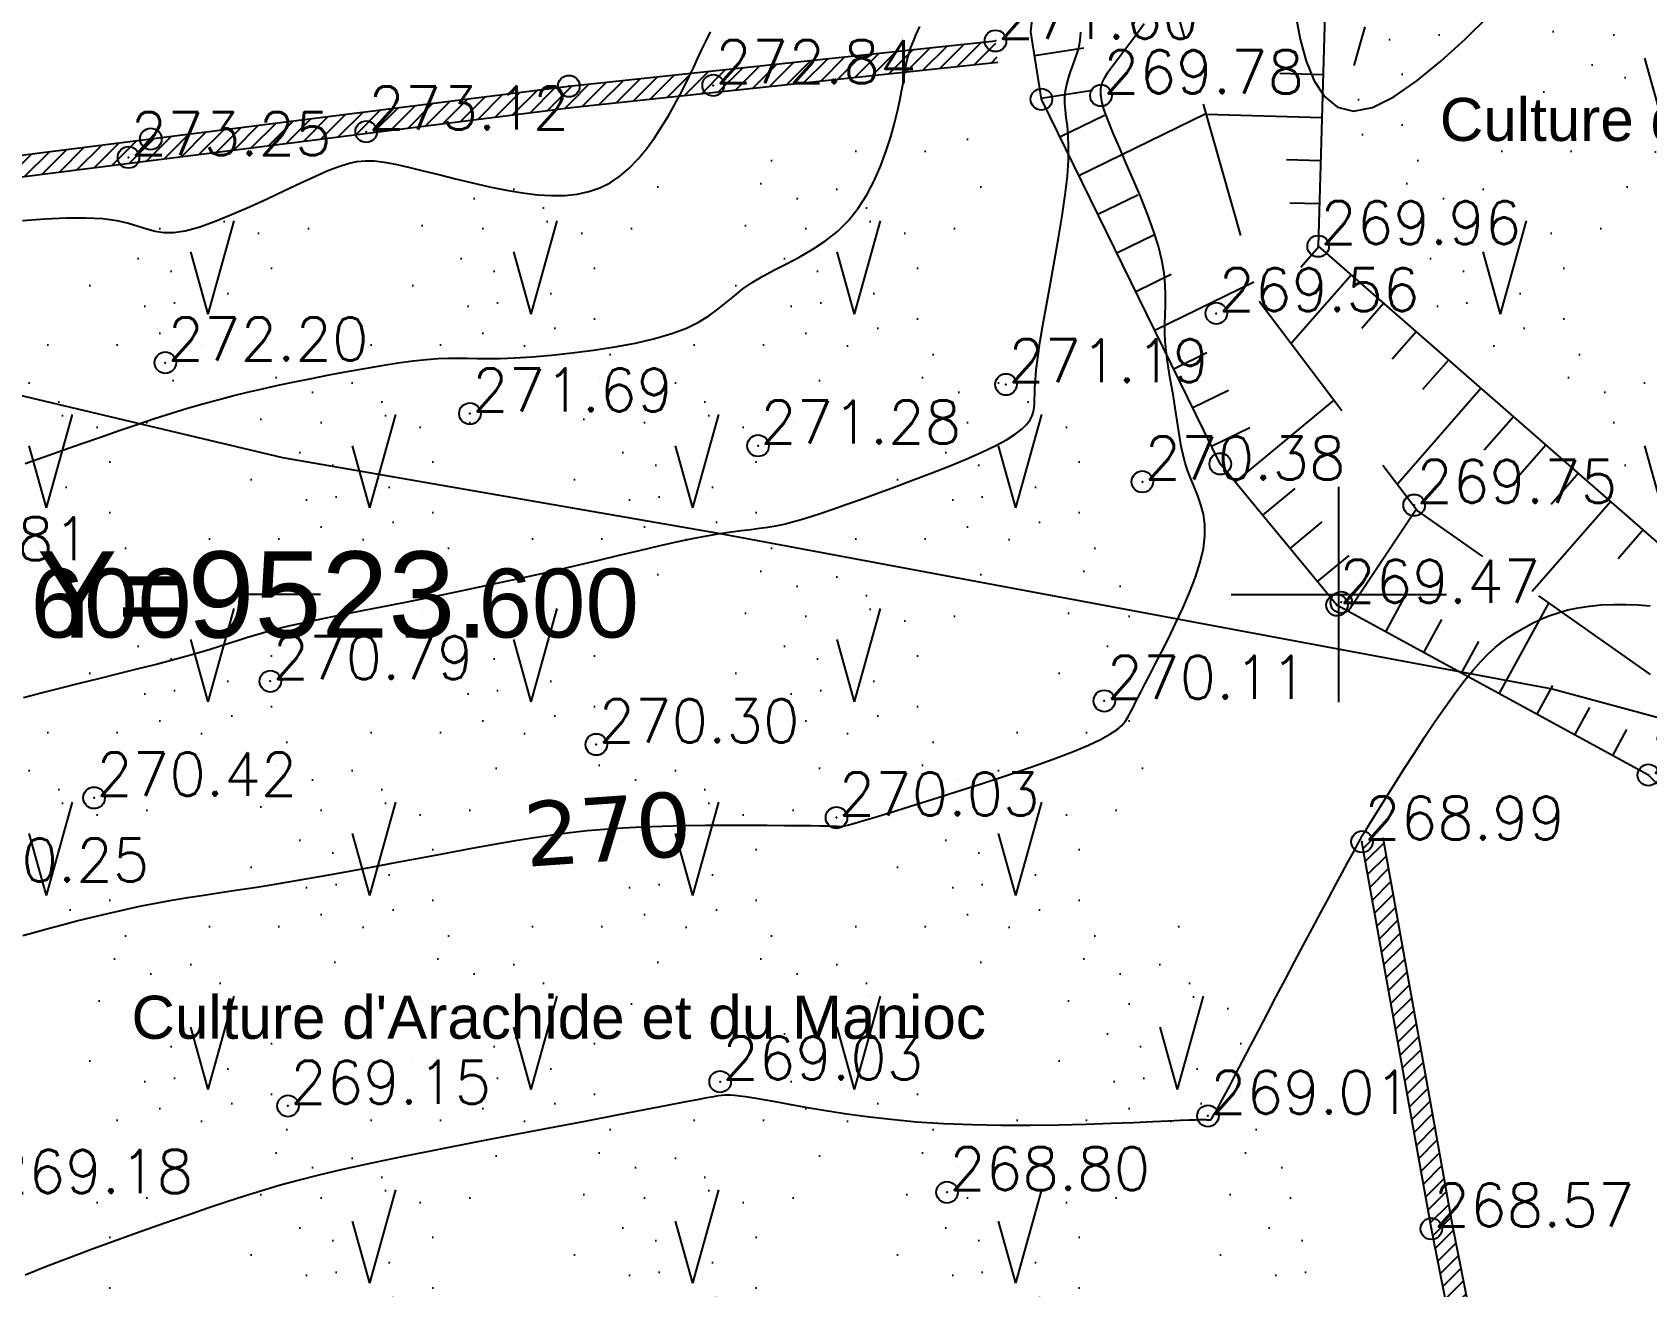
# Model space of a CAD drawing. Header units: millimetres. Extents: x 524954 to 526204, y 9523489 to 9524010.
# Drawn here: x 525569.67 to 525607.15, y 9523583.93 to 9523613.05 of the extents above; entities that cross this region are included whole.
import ezdxf
from ezdxf.enums import TextEntityAlignment as Align

# ---------------------------------------------------------------- set-up
doc = ezdxf.new("R2010")
doc.units = ezdxf.units.MM
doc.header["$PDMODE"] = 32
doc.header["$PDSIZE"] = 0.5
doc.linetypes.add('CACHE2', pattern=[4.7625, 3.175, -1.5875])
for name, color, linetype in [('Annotation', 7, 'Continuous'), ('Bas_Talus', 40, 'CACHE2'), ('Carroyage', 7, 'Continuous'), ('Carroyage(2)', 7, 'Continuous'), ('Cloture', 7, 'Continuous'), ('CN_01_00', 3, 'Continuous'), ('CN_02_00', 4, 'Continuous'), ('CN_10_00', 1, 'Continuous'), ('Cotation Courbes de niveau', 7, 'Continuous'), ('Haut_Talus', 30, 'Continuous'), ('Murs', 1, 'Continuous'), ('PLUME_4', 3, 'Continuous'), ('Talus', 2, 'Continuous'), ('TopoAlt', 3, 'Continuous'), ('TOPOJIS', 7, 'Continuous'), ('Toponomie', 7, 'CACHE2'), ('Végétation_Plantation', 70, 'Continuous')]:
    doc.layers.add(name, color=color, linetype=linetype)
doc.styles.add('Simplex 1.0', font='Simplex.shx', dxfattribs={"width": 0.99, "height": 1})
doc.styles.get("Standard").update_dxf_attribs({"font": 'arial.ttf'})
doc.styles.add('Verdana 1.0', font='verdana.ttf', dxfattribs={"width": 0.99, "height": 1})
pattern_1 = [(45, (0, 0), (-0.1767766952966, 0.1767766952966), [])]
pattern_2 = [(74.475889, (0, 0), (-3.750000001, 13.500000005), [2.25, -11.761156275]), (74.475889, (3.75, 4.5), (-3.750000001, 13.500000005), [2.25, -11.761156275]), (74.475889, (7.5, 9), (-3.750000001, 13.500000005), [2.25, -11.761156275]), (105.524111, (0, 0), (-7.500000003, 4e-10), [1.5, -12.511156275]), (105.524111, (3.75, 4.5), (-7.500000003, 4e-10), [1.5, -12.511156275]), (105.524111, (7.5, 9), (-7.500000003, 4e-10), [1.5, -12.511156275]), (0, (0.453, 0.484), (3.75, 4.5), [0, -7.5]), (0, (1.468, 1.072), (3.75, 4.5), [0, -7.5]), (0, (1.1713, 1.8804), (3.75, 4.5), [0, -7.5]), (0, (2.327, 1.9907), (3.75, 4.5), [0, -7.5]), (0, (1.64, 3.7912), (3.75, 4.5), [0, -7.5]), (0, (0.3684, 2.1545), (3.75, 4.5), [0, -7.5]), (0, (0.281, 2.4684), (3.75, 4.5), [0, -7.5]), (0, (0.0314, 3.7912), (3.75, 4.5), [0, -7.5]), (0, (-0.7807, 0.2634), (3.75, 4.5), [0, -7.5]), (0, (-0.8588, 0.9984), (3.75, 4.5), [0, -7.5]), (0, (-1.468, 0.19), (3.75, 4.5), [0, -7.5]), (0, (-1.624, 1.2924), (3.75, 4.5), [0, -7.5]), (0, (-1.1242, 1.9905), (3.75, 4.5), [0, -7.5]), (0, (-1.3274, 2.6888), (3.75, 4.5), [0, -7.5]), (0, (-1.9207, 3.5707), (3.75, 4.5), [0, -7.5]), (0, (-0.406, 2.9085), (3.75, 4.5), [0, -7.5]), (0, (-2.53, 2.064), (3.75, 4.5), [0, -7.5]), (0, (-2.7485, 0.6675), (3.75, 4.5), [0, -7.5]), (0, (-1.1235, -0.4347), (3.75, 4.5), [0, -7.5]), (0, (-0.156, -0.7287), (3.75, 4.5), [0, -7.5]), (0, (-0.812, -1.537), (3.75, 4.5), [0, -7.5]), (0, (1.5774, -1.4635), (3.75, 4.5), [0, -7.5]), (0, (0.5466, -0.3245), (3.75, 4.5), [0, -7.5]), (0, (1.468, -0.104), (3.75, 4.5), [0, -7.5])]

# ---------------------------------------------------------------- blocks, each defined once
blk = doc.blocks.new('TCPOINT M')
at = {"color": 0}
blk.add_point((0, 0), dxfattribs=at)
at = {"layer": 'TopoAlt', "style": 'Simplex 1.0', "width": 0.99}
blk.add_attdef('ALT', (0.15, 0.15), '', height=1, dxfattribs=at)

msp = doc.modelspace()

# ---------------------------------------------------------------- hatches: boundary and pattern name
at = {"layer": 'Murs'}
h = msp.add_hatch(dxfattribs=at)
h.set_pattern_fill('_U', color=256, scale=0.25, angle=45, style=0, pattern_type=0)
h.set_pattern_definition(pattern_1)
h.paths.add_polyline_path([(525582.127, 9523611.801), (525592.03, 9523612.852), (525592.082, 9523612.355), (525582.18, 9523611.303)])
h = msp.add_hatch(dxfattribs=at)
h.set_pattern_fill('_U', color=256, scale=0.25, angle=45, style=0, pattern_type=0)
h.set_pattern_definition(pattern_1)
h.paths.add_polyline_path([(525533.975, 9523605.604), (525543.817, 9523607.006), (525553.804, 9523608.115), (525561.688, 9523609.221), (525572.423, 9523610.576), (525582.127, 9523611.801), (525582.189, 9523611.305), (525572.486, 9523610.08), (525561.754, 9523608.725), (525553.867, 9523607.619), (525543.88, 9523606.51), (525534.045, 9523605.109)])
h = msp.add_hatch(dxfattribs=at)
h.set_pattern_fill('_U', color=256, scale=0.25, angle=45, style=0, pattern_type=0)
h.set_pattern_definition(pattern_1)
h.paths.add_polyline_path([(525571.878, 9523567.189), (525590.364, 9523571.87), (525596.984, 9523573.675), (525604.076, 9523575.524), (525602.147, 9523585.274), (525600.537, 9523594.259), (525601.029, 9523594.347), (525602.638, 9523585.366), (525604.658, 9523575.159), (525597.113, 9523573.192), (525590.491, 9523571.386), (525572, 9523566.705)])
at = {"layer": 'Végétation_Plantation', "linetype": 'CACHE2', "ltscale": 0.5}
h = msp.add_hatch(dxfattribs=at)
h.set_pattern_fill('BROUSS', color=256, scale=1.5, style=0)
h.set_pattern_definition(pattern_2)
edge = h.paths.add_edge_path()
edge.add_line((525603.708, 9523651.917), (525604.316, 9523643.682))
edge.add_line((525604.316, 9523643.682), (525604.258, 9523638.43))
edge.add_line((525604.258, 9523638.43), (525602.189, 9523630.893))
edge.add_line((525602.189, 9523630.893), (525600.46, 9523615.84))
edge.add_line((525600.46, 9523615.84), (525600.246, 9523608.403))
edge.add_line((525600.246, 9523608.403), (525608.91, 9523600.84))
edge.add_line((525608.91, 9523600.84), (525613.364, 9523595.903))
edge.add_line((525613.364, 9523595.903), (525618.862, 9523592.168))
edge.add_line((525618.862, 9523592.168), (525621.565, 9523591.927))
edge.add_line((525621.565, 9523591.927), (525622.564, 9523594.28))
edge.add_line((525622.564, 9523594.28), (525620.711, 9523597.954))
edge.add_line((525620.711, 9523597.954), (525616.544, 9523601.433))
edge.add_line((525616.544, 9523601.433), (525615.815, 9523602.539))
edge.add_line((525615.815, 9523602.539), (525614.269, 9523607.932))
edge.add_line((525614.269, 9523607.932), (525614.127, 9523611.871))
edge.add_line((525614.127, 9523611.871), (525613.362, 9523616.707))
edge.add_line((525613.362, 9523616.707), (525613.37, 9523620.459))
edge.add_line((525613.37, 9523620.459), (525613.416, 9523620.919))
edge.add_line((525613.416, 9523620.919), (525610.77, 9523625.896))
edge.add_line((525610.77, 9523625.896), (525609.551, 9523629.318))
edge.add_line((525609.551, 9523629.318), (525608.776, 9523630.898))
edge.add_line((525608.776, 9523630.898), (525609.025, 9523636.424))
edge.add_line((525609.025, 9523636.424), (525608.54, 9523644.276))
edge.add_line((525608.54, 9523644.276), (525607.714, 9523651.451))
edge.add_line((525607.714, 9523651.451), (525603.758, 9523651.916))
h = msp.add_hatch(dxfattribs=at)
h.set_pattern_fill('BROUSS', color=256, scale=1.5, style=0)
h.set_pattern_definition(pattern_2)
h.paths.add_polyline_path([(525591.727, 9523611.119), (525567.444, 9523607.848), (525573.392, 9523569.421), (525601.982, 9523576.399)])

# ---------------------------------------------------------------- linework, layer by layer
at = {"layer": 'Bas_Talus', "flags": 128}
msp.add_lwpolyline([(525599.357, 9523657.854), (525600.356, 9523650.755), (525601.3, 9523645.196), (525601.052, 9523643.968), (525601.014, 9523638.343), (525599.463, 9523634.839), (525598.397, 9523632.673), (525596.606, 9523627.292), (525596.086, 9523614.07), (525598.152, 9523606.809), (525601.835, 9523601.931), (525610.196, 9523596.063), (525612.906, 9523592.721), (525619.121, 9523587.29), (525620.98, 9523587.278), (525626.263, 9523584.629)], dxfattribs=at)
at = {"layer": 'Carroyage'}
for p, q in [((525600, 9523597.5), (525600, 9523602.5)), ((525597.5, 9523600), (525602.5, 9523600))]:
    msp.add_line(p, q, dxfattribs=at)
at = {"layer": 'Carroyage(2)'}
msp.add_line((525576.364, 9523600), (525574.364, 9523600), dxfattribs=at)
at = {"layer": 'Cloture', "flags": 128}
for points in [[(525582.127, 9523611.801), (525592.03, 9523612.852)], [(525582.18, 9523611.303), (525592.082, 9523612.355)], [(525533.975, 9523605.604), (525543.817, 9523607.006), (525553.804, 9523608.115), (525561.688, 9523609.221), (525572.423, 9523610.576), (525582.127, 9523611.801)], [(525534.045, 9523605.109), (525543.88, 9523606.51), (525553.867, 9523607.619), (525561.754, 9523608.725), (525572.486, 9523610.08), (525582.189, 9523611.305)], [(525571.878, 9523567.189), (525590.364, 9523571.87), (525596.984, 9523573.675), (525604.076, 9523575.524), (525602.147, 9523585.274), (525600.537, 9523594.259), (525600.537, 9523594.259), (525600.537, 9523594.259)], [(525572, 9523566.705), (525590.491, 9523571.386), (525597.113, 9523573.192), (525604.658, 9523575.159), (525602.638, 9523585.366), (525601.029, 9523594.347)]]:
    msp.add_lwpolyline(points, dxfattribs=at)
at = {"layer": 'CN_01_00', "flags": 128}
for points, elevation in [([(525569.448, 9523608.681), (525569.966, 9523608.72), (525570.461, 9523608.743), (525570.914, 9523608.747), (525571.309, 9523608.727), (525571.635, 9523608.683), (525571.903, 9523608.622), (525572.129, 9523608.554), (525572.33, 9523608.488), (525572.523, 9523608.434), (525572.724, 9523608.402), (525572.95, 9523608.402), (525573.218, 9523608.442), (525573.539, 9523608.531), (525573.904, 9523608.66), (525574.299, 9523608.819), (525574.712, 9523608.998), (525575.126, 9523609.188), (525575.529, 9523609.377), (525575.907, 9523609.555), (525576.246, 9523609.712), (525576.535, 9523609.84), (525576.784, 9523609.939), (525577.004, 9523610.009), (525577.208, 9523610.052), (525577.407, 9523610.071), (525577.615, 9523610.065), (525577.843, 9523610.037), (525578.103, 9523609.988), (525578.406, 9523609.921), (525578.744, 9523609.839), (525579.11, 9523609.747), (525579.495, 9523609.651), (525579.89, 9523609.556), (525580.287, 9523609.467), (525580.676, 9523609.388), (525581.049, 9523609.325), (525581.4, 9523609.282), (525581.727, 9523609.262), (525582.034, 9523609.265), (525582.321, 9523609.295), (525582.59, 9523609.353), (525582.844, 9523609.441), (525583.084, 9523609.56), (525583.312, 9523609.712), (525583.529, 9523609.898), (525583.735, 9523610.112), (525583.929, 9523610.348), (525584.112, 9523610.598), (525584.281, 9523610.856), (525584.438, 9523611.115), (525584.581, 9523611.368), (525584.709, 9523611.608), (525584.824, 9523611.831), (525584.927, 9523612.039), (525585.024, 9523612.239), (525585.116, 9523612.436), (525585.209, 9523612.635), (525585.307, 9523612.841), (525585.412, 9523613.061)], 273), ([(525569.464, 9523597.61), (525569.876, 9523597.718), (525570.313, 9523597.828), (525570.764, 9523597.94), (525571.22, 9523598.053), (525571.671, 9523598.164), (525572.108, 9523598.273), (525572.521, 9523598.377), (525572.899, 9523598.476), (525573.236, 9523598.568), (525573.536, 9523598.653), (525573.802, 9523598.733), (525574.041, 9523598.806), (525574.257, 9523598.875), (525574.457, 9523598.939), (525574.646, 9523598.999), (525574.83, 9523599.055), (525575.013, 9523599.109), (525575.202, 9523599.162), (525575.406, 9523599.215), (525575.629, 9523599.269), (525575.881, 9523599.327), (525576.167, 9523599.389), (525576.495, 9523599.458), (525576.872, 9523599.535), (525577.301, 9523599.621), (525577.778, 9523599.715), (525578.293, 9523599.817), (525578.838, 9523599.925), (525579.405, 9523600.039), (525579.983, 9523600.159), (525580.566, 9523600.282), (525581.144, 9523600.408), (525581.71, 9523600.536), (525582.259, 9523600.663), (525582.788, 9523600.789), (525583.292, 9523600.909), (525583.769, 9523601.023), (525584.215, 9523601.127), (525584.626, 9523601.22), (525584.999, 9523601.298), (525585.332, 9523601.362), (525585.628, 9523601.412), (525585.893, 9523601.451), (525586.131, 9523601.483), (525586.349, 9523601.511), (525586.552, 9523601.538), (525586.745, 9523601.565), (525586.933, 9523601.597), (525587.121, 9523601.636), (525587.315, 9523601.684), (525587.52, 9523601.741), (525587.742, 9523601.809), (525587.985, 9523601.888), (525588.255, 9523601.98), (525588.556, 9523602.086), (525588.895, 9523602.207), (525589.273, 9523602.344), (525589.681, 9523602.493), (525590.106, 9523602.651), (525590.534, 9523602.814), (525590.953, 9523602.98), (525591.35, 9523603.144), (525591.712, 9523603.302), (525592.026, 9523603.452), (525592.282, 9523603.591), (525592.485, 9523603.719), (525592.639, 9523603.837), (525592.753, 9523603.947), (525592.832, 9523604.051), (525592.884, 9523604.15), (525592.914, 9523604.246), (525592.93, 9523604.339), (525592.937, 9523604.433), (525592.939, 9523604.536), (525592.941, 9523604.656), (525592.945, 9523604.802), (525592.956, 9523604.985), (525592.976, 9523605.213), (525593.01, 9523605.494), (525593.06, 9523605.839), (525593.13, 9523606.252), (525593.214, 9523606.719), (525593.307, 9523607.224), (525593.402, 9523607.75), (525593.495, 9523608.278), (525593.58, 9523608.792), (525593.649, 9523609.275), (525593.699, 9523609.708), (525593.724, 9523610.08), (525593.728, 9523610.393), (525593.717, 9523610.658), (525593.698, 9523610.882), (525593.674, 9523611.074), (525593.652, 9523611.242), (525593.638, 9523611.396), (525593.636, 9523611.544), (525593.652, 9523611.693), (525593.683, 9523611.842), (525593.725, 9523611.99), (525593.773, 9523612.136), (525593.824, 9523612.277), (525593.875, 9523612.413), (525593.921, 9523612.541), (525593.957, 9523612.659), (525593.983, 9523612.767), (525593.998, 9523612.867), (525594.006, 9523612.963), (525594.01, 9523613.056)], 271), ([(525569.509, 9523584.206), (525570.003, 9523584.405), (525570.532, 9523584.609), (525571.082, 9523584.815), (525571.643, 9523585.019), (525572.202, 9523585.219), (525572.747, 9523585.411), (525573.267, 9523585.591), (525573.75, 9523585.757), (525574.189, 9523585.905), (525574.598, 9523586.04), (525574.997, 9523586.166), (525575.405, 9523586.286), (525575.842, 9523586.404), (525576.327, 9523586.526), (525576.88, 9523586.655), (525577.52, 9523586.795), (525578.259, 9523586.949), (525579.075, 9523587.113), (525579.937, 9523587.283), (525580.816, 9523587.454), (525581.681, 9523587.62), (525582.502, 9523587.776), (525583.25, 9523587.918), (525583.894, 9523588.041), (525584.413, 9523588.14), (525584.814, 9523588.218), (525585.116, 9523588.276), (525585.336, 9523588.319), (525585.491, 9523588.348), (525585.599, 9523588.366), (525585.676, 9523588.376), (525585.739, 9523588.381), (525585.805, 9523588.383), (525585.881, 9523588.381), (525585.974, 9523588.374), (525586.09, 9523588.362), (525586.236, 9523588.342), (525586.417, 9523588.313), (525586.641, 9523588.275), (525586.914, 9523588.226), (525587.241, 9523588.167), (525587.62, 9523588.098), (525588.048, 9523588.026), (525588.523, 9523587.952), (525589.041, 9523587.88), (525589.599, 9523587.815), (525590.195, 9523587.76), (525590.826, 9523587.718), (525591.486, 9523587.692), (525592.162, 9523587.68), (525592.838, 9523587.68), (525593.5, 9523587.689), (525594.131, 9523587.705), (525594.716, 9523587.725), (525595.239, 9523587.745), (525595.685, 9523587.764), (525596.044, 9523587.78), (525596.32, 9523587.792), (525596.527, 9523587.801), (525596.674, 9523587.806), (525596.774, 9523587.81), (525596.838, 9523587.811), (525596.876, 9523587.811), (525596.899, 9523587.81), (525596.918, 9523587.809), (525596.935, 9523587.807), (525596.949, 9523587.805), (525596.962, 9523587.803), (525596.973, 9523587.801), (525596.983, 9523587.8), (525596.993, 9523587.799), (525597.002, 9523587.8), (525597.012, 9523587.802), (525597.025, 9523587.812), (525597.045, 9523587.836), (525597.073, 9523587.878), (525597.115, 9523587.947), (525597.172, 9523588.047), (525597.247, 9523588.184), (525597.345, 9523588.366), (525597.466, 9523588.596), (525597.609, 9523588.869), (525597.771, 9523589.179), (525597.949, 9523589.521), (525598.14, 9523589.887), (525598.34, 9523590.272), (525598.548, 9523590.668), (525598.76, 9523591.071), (525598.973, 9523591.473), (525599.183, 9523591.869), (525599.387, 9523592.252), (525599.583, 9523592.616), (525599.765, 9523592.956), (525599.931, 9523593.265), (525600.078, 9523593.538), (525600.202, 9523593.767), (525600.3, 9523593.95), (525600.375, 9523594.09), (525600.43, 9523594.192), (525600.468, 9523594.264), (525600.493, 9523594.311), (525600.508, 9523594.338), (525600.515, 9523594.353), (525600.518, 9523594.36), (525600.522, 9523594.366), (525600.529, 9523594.378), (525600.545, 9523594.404), (525600.575, 9523594.452), (525600.623, 9523594.53), (525600.695, 9523594.644), (525600.794, 9523594.803), (525600.926, 9523595.013), (525601.093, 9523595.281), (525601.29, 9523595.595), (525601.511, 9523595.943), (525601.747, 9523596.311), (525601.992, 9523596.687), (525602.239, 9523597.057), (525602.48, 9523597.408), (525602.709, 9523597.728), (525602.92, 9523598.005), (525603.114, 9523598.243), (525603.295, 9523598.446), (525603.467, 9523598.62), (525603.632, 9523598.769), (525603.794, 9523598.9), (525603.957, 9523599.016), (525604.124, 9523599.124), (525604.298, 9523599.227), (525604.479, 9523599.325), (525604.671, 9523599.417), (525604.873, 9523599.501), (525605.088, 9523599.576), (525605.316, 9523599.64), (525605.558, 9523599.693), (525605.816, 9523599.731), (525606.089, 9523599.756), (525606.373, 9523599.767), (525606.661, 9523599.767), (525606.947, 9523599.757), (525607.225, 9523599.739)], 269)]:
    msp.add_lwpolyline(points, dxfattribs=dict(at, elevation=elevation))
at = {"layer": 'CN_02_00', "elevation": 272, "flags": 128}
msp.add_lwpolyline([(525569.509, 9523603.04), (525569.945, 9523603.193), (525570.384, 9523603.349), (525570.823, 9523603.504), (525571.258, 9523603.656), (525571.686, 9523603.805), (525572.105, 9523603.948), (525572.51, 9523604.083), (525572.9, 9523604.208), (525573.271, 9523604.322), (525573.628, 9523604.426), (525573.977, 9523604.522), (525574.321, 9523604.611), (525574.666, 9523604.696), (525575.017, 9523604.777), (525575.379, 9523604.856), (525575.757, 9523604.936), (525576.154, 9523605.017), (525576.563, 9523605.098), (525576.977, 9523605.176), (525577.388, 9523605.25), (525577.786, 9523605.317), (525578.163, 9523605.375), (525578.512, 9523605.423), (525578.824, 9523605.458), (525579.094, 9523605.479), (525579.333, 9523605.488), (525579.554, 9523605.489), (525579.771, 9523605.486), (525579.998, 9523605.481), (525580.248, 9523605.479), (525580.536, 9523605.482), (525580.876, 9523605.495), (525581.275, 9523605.52), (525581.723, 9523605.558), (525582.204, 9523605.609), (525582.701, 9523605.672), (525583.197, 9523605.749), (525583.676, 9523605.838), (525584.122, 9523605.941), (525584.519, 9523606.057), (525584.854, 9523606.185), (525585.135, 9523606.324), (525585.375, 9523606.471), (525585.586, 9523606.624), (525585.78, 9523606.78), (525585.97, 9523606.937), (525586.167, 9523607.093), (525586.385, 9523607.244), (525586.632, 9523607.389), (525586.904, 9523607.534), (525587.193, 9523607.682), (525587.491, 9523607.841), (525587.79, 9523608.014), (525588.083, 9523608.208), (525588.361, 9523608.429), (525588.618, 9523608.681), (525588.846, 9523608.968), (525589.046, 9523609.282), (525589.219, 9523609.615), (525589.368, 9523609.956), (525589.495, 9523610.297), (525589.6, 9523610.628), (525589.687, 9523610.939), (525589.756, 9523611.222), (525589.81, 9523611.468), (525589.852, 9523611.681), (525589.885, 9523611.867), (525589.911, 9523612.03), (525589.935, 9523612.177), (525589.96, 9523612.311), (525589.988, 9523612.44), (525590.023, 9523612.568), (525590.067, 9523612.7), (525590.123, 9523612.843), (525590.19, 9523613.004), (525590.271, 9523613.189)], dxfattribs=at)
at = {"layer": 'CN_10_00', "elevation": 270, "flags": 128}
for points in [[(525569.454, 9523592.079), (525569.735, 9523592.159), (525570.039, 9523592.244), (525570.364, 9523592.331), (525570.706, 9523592.42), (525571.061, 9523592.508), (525571.426, 9523592.596), (525571.797, 9523592.68), (525572.17, 9523592.76), (525572.541, 9523592.833), (525572.91, 9523592.9), (525573.279, 9523592.962), (525573.655, 9523593.021), (525574.044, 9523593.08), (525574.452, 9523593.142), (525574.884, 9523593.208), (525575.346, 9523593.281), (525575.845, 9523593.364), (525576.383, 9523593.458), (525576.952, 9523593.561), (525577.541, 9523593.67), (525578.14, 9523593.782), (525578.736, 9523593.894), (525579.32, 9523594.004), (525579.879, 9523594.107), (525580.403, 9523594.202), (525580.885, 9523594.286), (525581.33, 9523594.359), (525581.75, 9523594.421), (525582.155, 9523594.474), (525582.553, 9523594.518), (525582.957, 9523594.554), (525583.376, 9523594.583), (525583.82, 9523594.605), (525584.296, 9523594.622), (525584.793, 9523594.633), (525585.299, 9523594.641), (525585.8, 9523594.644), (525586.282, 9523594.645), (525586.731, 9523594.643), (525587.135, 9523594.64), (525587.479, 9523594.637), (525587.754, 9523594.633), (525587.965, 9523594.63), (525588.122, 9523594.626), (525588.233, 9523594.623), (525588.309, 9523594.62), (525588.357, 9523594.618), (525588.387, 9523594.616), (525588.41, 9523594.614), (525588.433, 9523594.614), (525588.468, 9523594.618), (525588.528, 9523594.63), (525588.623, 9523594.654), (525588.766, 9523594.693), (525588.968, 9523594.751), (525589.24, 9523594.832), (525589.595, 9523594.94), (525590.037, 9523595.076), (525590.551, 9523595.237), (525591.112, 9523595.415), (525591.697, 9523595.604), (525592.284, 9523595.798), (525592.849, 9523595.991), (525593.368, 9523596.176), (525593.82, 9523596.348), (525594.185, 9523596.5), (525594.471, 9523596.634), (525594.687, 9523596.754), (525594.847, 9523596.861), (525594.961, 9523596.958), (525595.04, 9523597.048), (525595.097, 9523597.134), (525595.142, 9523597.218), (525595.185, 9523597.303), (525595.231, 9523597.395), (525595.283, 9523597.499), (525595.344, 9523597.619), (525595.417, 9523597.762), (525595.504, 9523597.933), (525595.609, 9523598.137), (525595.734, 9523598.379), (525595.881, 9523598.662), (525596.042, 9523598.98), (525596.211, 9523599.323), (525596.377, 9523599.681), (525596.534, 9523600.044), (525596.671, 9523600.403), (525596.782, 9523600.748), (525596.857, 9523601.07), (525596.89, 9523601.362), (525596.887, 9523601.625), (525596.855, 9523601.864), (525596.799, 9523602.084), (525596.729, 9523602.289), (525596.65, 9523602.484), (525596.57, 9523602.672), (525596.496, 9523602.86), (525596.435, 9523603.049), (525596.384, 9523603.241), (525596.342, 9523603.436), (525596.306, 9523603.633), (525596.276, 9523603.832), (525596.247, 9523604.032), (525596.219, 9523604.234), (525596.188, 9523604.437), (525596.154, 9523604.641), (525596.117, 9523604.845), (525596.08, 9523605.05), (525596.045, 9523605.256), (525596.014, 9523605.461), (525595.988, 9523605.667), (525595.97, 9523605.872), (525595.961, 9523606.078), (525595.963, 9523606.284), (525595.97, 9523606.494), (525595.978, 9523606.713), (525595.979, 9523606.944), (525595.969, 9523607.193), (525595.942, 9523607.463), (525595.891, 9523607.759), (525595.811, 9523608.086), (525595.698, 9523608.444), (525595.558, 9523608.827), (525595.401, 9523609.222), (525595.234, 9523609.619), (525595.067, 9523610.006), (525594.907, 9523610.374), (525594.763, 9523610.709), (525594.643, 9523611.003), (525594.556, 9523611.246), (525594.5, 9523611.446), (525594.474, 9523611.612), (525594.477, 9523611.755), (525594.508, 9523611.882), (525594.565, 9523612.006), (525594.646, 9523612.134), (525594.75, 9523612.278), (525594.875, 9523612.445), (525595.016, 9523612.63), (525595.168, 9523612.831), (525595.324, 9523613.041), (525595.48, 9523613.255)], [(525599.001, 9523613.426), (525599.101, 9523612.894), (525599.24, 9523612.383), (525599.428, 9523611.927), (525599.669, 9523611.558), (525599.971, 9523611.312), (525600.341, 9523611.221), (525600.78, 9523611.309), (525601.276, 9523611.553), (525601.811, 9523611.921), (525602.369, 9523612.379), (525602.932, 9523612.895), (525603.483, 9523613.435)]]:
    msp.add_lwpolyline(points, dxfattribs=at)
at = {"layer": 'Haut_Talus', "flags": 128}
for points in [[(525601.024, 9523658.289), (525602.687, 9523654.633), (525603.599, 9523643.656), (525603.543, 9523638.531), (525601.483, 9523631.03), (525599.745, 9523615.892), (525599.52, 9523608.085), (525608.406, 9523600.328), (525612.89, 9523595.359), (525618.613, 9523591.471), (525621.501, 9523591.213)], [(525619.5, 9523585.574), (525612.277, 9523590.807), (525607.186, 9523595.808), (525599.957, 9523599.753), (525597.247, 9523603.032), (525593.096, 9523611.496), (525592.851, 9523613.063), (525593.481, 9523618.717), (525594.45, 9523630.102), (525596.089, 9523633.861), (525596.995, 9523635.297), (525597.827, 9523643.003), (525597.939, 9523651.265), (525597.377, 9523657.469)]]:
    msp.add_lwpolyline(points, dxfattribs=at)
at = {"layer": 'PLUME_4'}
msp.add_lwpolyline([(525565.789, 9523605.478), (525575.482, 9523603.178), (525585.638, 9523601.413), (525595.295, 9523599.611), (525604.952, 9523597.809), (525615.18, 9523595.046), (525624.8, 9523593.743), (525625.299, 9523593.78), (525635.345, 9523593.51), (525646.352, 9523593.812), (525656.617, 9523590.551), (525657.116, 9523590.587), (525667.551, 9523591.85), (525677.732, 9523596.604), (525688.095, 9523598.865), (525688.558, 9523599.4), (525698.385, 9523602.122), (525708.712, 9523604.881), (525719.039, 9523607.64)], dxfattribs=at)
msp.add_lwpolyline([(525565.789, 9523605.478), (525575.482, 9523603.178), (525585.638, 9523601.413), (525595.295, 9523599.611), (525604.952, 9523597.809), (525615.18, 9523595.046), (525624.8, 9523593.743), (525625.299, 9523593.78), (525635.345, 9523593.51), (525646.352, 9523593.812), (525656.617, 9523590.551), (525657.116, 9523590.587), (525667.551, 9523591.85), (525677.732, 9523596.604), (525688.095, 9523598.865), (525688.558, 9523599.4), (525698.385, 9523602.122), (525708.712, 9523604.881), (525719.039, 9523607.64)], dxfattribs=at)
at = {"layer": 'Talus'}
for p, q in [((525592.937, 9523612.511), (525594.084, 9523612.69)), ((525592.937, 9523612.511), (525594.084, 9523612.69)), ((525599.634, 9523612.066), (525598.633, 9523612.095)), ((525599.634, 9523612.066), (525598.633, 9523612.095)), ((525593.092, 9523611.523), (525594.279, 9523611.708)), ((525593.092, 9523611.523), (525594.279, 9523611.708)), ((525593.524, 9523610.623), (525594.56, 9523611.131)), ((525593.524, 9523610.623), (525594.56, 9523611.131)), ((525593.965, 9523609.725), (525596.911, 9523611.17)), ((525593.965, 9523609.725), (525596.911, 9523611.17)), ((525599.606, 9523611.067), (525596.918, 9523611.144)), ((525599.606, 9523611.067), (525596.918, 9523611.144)), ((525599.577, 9523610.067), (525598.786, 9523610.09)), ((525599.577, 9523610.067), (525598.786, 9523610.09)), ((525594.405, 9523608.827), (525595.333, 9523609.282)), ((525594.405, 9523608.827), (525595.333, 9523609.282)), ((525599.548, 9523609.067), (525598.863, 9523609.087)), ((525599.548, 9523609.067), (525598.863, 9523609.087)), ((525594.845, 9523607.929), (525595.719, 9523608.358)), ((525594.845, 9523607.929), (525595.719, 9523608.358)), ((525599.533, 9523608.074), (525599.115, 9523607.595)), ((525599.533, 9523608.074), (525599.115, 9523607.595)), ((525595.286, 9523607.031), (525596.106, 9523607.434)), ((525595.286, 9523607.031), (525596.106, 9523607.434)), ((525595.726, 9523606.134), (525598.024, 9523607.26)), ((525595.726, 9523606.134), (525598.024, 9523607.26)), ((525600.286, 9523607.416), (525598.896, 9523605.824)), ((525600.286, 9523607.416), (525598.896, 9523605.824)), ((525601.04, 9523606.759), (525600.53, 9523606.175)), ((525601.04, 9523606.759), (525600.53, 9523606.175)), ((525601.793, 9523606.101), (525601.238, 9523605.465)), ((525601.793, 9523606.101), (525601.238, 9523605.465)), ((525596.166, 9523605.236), (525596.938, 9523605.614)), ((525596.166, 9523605.236), (525596.938, 9523605.614)), ((525602.546, 9523605.443), (525601.945, 9523604.755)), ((525602.546, 9523605.443), (525601.945, 9523604.755)), ((525596.607, 9523604.338), (525597.436, 9523604.745)), ((525596.607, 9523604.338), (525597.436, 9523604.745)), ((525603.3, 9523604.786), (525601.358, 9523602.562)), ((525603.3, 9523604.786), (525601.358, 9523602.562)), ((525597.595, 9523602.611), (525599.889, 9523604.508)), ((525597.595, 9523602.611), (525599.889, 9523604.508)), ((525597.047, 9523603.44), (525597.934, 9523603.875)), ((525597.047, 9523603.44), (525597.934, 9523603.875)), ((525604.053, 9523604.128), (525603.376, 9523603.352)), ((525604.053, 9523604.128), (525603.376, 9523603.352)), ((525604.806, 9523603.47), (525604.152, 9523602.721)), ((525604.806, 9523603.47), (525604.152, 9523602.721)), ((525605.56, 9523602.813), (525604.929, 9523602.09)), ((525605.56, 9523602.813), (525604.929, 9523602.09)), ((525598.232, 9523601.841), (525598.985, 9523602.464)), ((525598.232, 9523601.841), (525598.985, 9523602.464)), ((525600.213, 9523599.613), (525601.797, 9523601.982)), ((525600.213, 9523599.613), (525601.797, 9523601.982)), ((525606.313, 9523602.155), (525604.49, 9523600.067)), ((525606.313, 9523602.155), (525604.49, 9523600.067)), ((525598.869, 9523601.07), (525599.611, 9523601.683)), ((525598.869, 9523601.07), (525599.611, 9523601.683)), ((525607.066, 9523601.498), (525606.482, 9523600.828)), ((525607.066, 9523601.498), (525606.482, 9523600.828)), ((525599.506, 9523600.299), (525600.237, 9523600.903)), ((525599.506, 9523600.299), (525600.237, 9523600.903)), ((525601.091, 9523599.134), (525601.527, 9523599.934)), ((525601.091, 9523599.134), (525601.527, 9523599.934)), ((525603.724, 9523597.697), (525604.871, 9523599.8)), ((525603.724, 9523597.697), (525604.871, 9523599.8)), ((525601.969, 9523598.655), (525602.387, 9523599.422)), ((525601.969, 9523598.655), (525602.387, 9523599.422)), ((525602.846, 9523598.176), (525603.247, 9523598.91)), ((525602.846, 9523598.176), (525603.247, 9523598.91)), ((525604.602, 9523597.218), (525604.966, 9523597.886)), ((525604.602, 9523597.218), (525604.966, 9523597.886)), ((525605.48, 9523596.739), (525605.826, 9523597.374)), ((525605.48, 9523596.739), (525605.826, 9523597.374)), ((525606.358, 9523596.26), (525606.686, 9523596.862)), ((525606.358, 9523596.26), (525606.686, 9523596.862))]:
    msp.add_line(p, q, dxfattribs=at)

# ---------------------------------------------------------------- block references
at = {"layer": 'TOPOJIS'}
ref = msp.add_blockref('TCPOINT M', (525592.03, 9523612.852, 271.6), dxfattribs=at)
ref.add_attrib('ALT', '271.60', (525592.08, 9523612.902, 271.6), dxfattribs={"layer": 'TopoAlt', "height": 1, "style": 'Simplex 1.0', "width": 0.99})
ref = msp.add_blockref('TCPOINT M', (525585.477, 9523611.82, 272.84), dxfattribs=at)
ref.add_attrib('ALT', '272.84', (525585.527, 9523611.87, 272.84), dxfattribs={"layer": 'TopoAlt', "height": 1, "style": 'Simplex 1.0', "width": 0.99})
ref = msp.add_blockref('TCPOINT M', (525594.477, 9523611.584, 269.78), dxfattribs=at)
ref.add_attrib('ALT', '269.78', (525594.527, 9523611.634, 269.78), dxfattribs={"layer": 'TopoAlt', "height": 1, "style": 'Simplex 1.0', "width": 0.99})
ref = msp.add_blockref('TCPOINT M', (525577.422, 9523610.744, 273.12), dxfattribs=at)
ref.add_attrib('ALT', '273.12', (525577.472, 9523610.794, 273.12), dxfattribs={"layer": 'TopoAlt', "height": 1, "style": 'Simplex 1.0', "width": 0.99})
for p in [(525582.127, 9523611.801, 273.72), (525593.096, 9523611.496, 271.4), (525572.423, 9523610.576, 273.85), (525597.247, 9523603.032, 269.63), (525600.056, 9523599.818, 269.47)]:
    msp.add_blockref('TCPOINT M', p, dxfattribs=at)
ref = msp.add_blockref('TCPOINT M', (525571.905, 9523610.147, 273.25), dxfattribs=at)
ref.add_attrib('ALT', '273.25', (525571.955, 9523610.197, 273.25), dxfattribs={"layer": 'TopoAlt', "height": 1, "style": 'Simplex 1.0', "width": 0.99})
ref = msp.add_blockref('TCPOINT M', (525599.52, 9523608.085, 269.96), dxfattribs=at)
ref.add_attrib('ALT', '269.96', (525599.57, 9523608.135, 269.96), dxfattribs={"layer": 'TopoAlt', "height": 1, "style": 'Simplex 1.0', "width": 0.99})
ref = msp.add_blockref('TCPOINT M', (525597.155, 9523606.527, 269.56), dxfattribs=at)
ref.add_attrib('ALT', '269.56', (525597.205, 9523606.577, 269.56), dxfattribs={"layer": 'TopoAlt', "height": 1, "style": 'Simplex 1.0', "width": 0.99})
ref = msp.add_blockref('TCPOINT M', (525572.759, 9523605.381, 272.2), dxfattribs=at)
ref.add_attrib('ALT', '272.20', (525572.809, 9523605.431, 272.2), dxfattribs={"layer": 'TopoAlt', "height": 1, "style": 'Simplex 1.0', "width": 0.99})
ref = msp.add_blockref('TCPOINT M', (525592.273, 9523604.876, 271.19), dxfattribs=at)
ref.add_attrib('ALT', '271.19', (525592.323, 9523604.926, 271.19), dxfattribs={"layer": 'TopoAlt', "height": 1, "style": 'Simplex 1.0', "width": 0.99})
ref = msp.add_blockref('TCPOINT M', (525579.83, 9523604.199, 271.69), dxfattribs=at)
ref.add_attrib('ALT', '271.69', (525579.88, 9523604.249, 271.69), dxfattribs={"layer": 'TopoAlt', "height": 1, "style": 'Simplex 1.0', "width": 0.99})
ref = msp.add_blockref('TCPOINT M', (525586.519, 9523603.453, 271.28), dxfattribs=at)
ref.add_attrib('ALT', '271.28', (525586.569, 9523603.503, 271.28), dxfattribs={"layer": 'TopoAlt', "height": 1, "style": 'Simplex 1.0', "width": 0.99})
ref = msp.add_blockref('TCPOINT M', (525595.439, 9523602.617, 270.38), dxfattribs=at)
ref.add_attrib('ALT', '270.38', (525595.489, 9523602.667, 270.38), dxfattribs={"layer": 'TopoAlt', "height": 1, "style": 'Simplex 1.0', "width": 0.99})
ref = msp.add_blockref('TCPOINT M', (525601.748, 9523602.074, 269.75), dxfattribs=at)
ref.add_attrib('ALT', '269.75', (525601.798, 9523602.124, 269.75), dxfattribs={"layer": 'TopoAlt', "height": 1, "style": 'Simplex 1.0', "width": 0.99})
ref = msp.add_blockref('TCPOINT M', (525566.3, 9523600.744, 271.81), dxfattribs=at)
ref.add_attrib('ALT', '271.81', (525566.35, 9523600.794, 271.81), dxfattribs={"layer": 'TopoAlt', "height": 1, "style": 'Simplex 1.0', "width": 0.99})
ref = msp.add_blockref('TCPOINT M', (525599.957, 9523599.753, 269.47), dxfattribs=at)
ref.add_attrib('ALT', '269.47', (525600.007, 9523599.803, 269.47), dxfattribs={"layer": 'TopoAlt', "height": 1, "style": 'Simplex 1.0', "width": 0.99})
ref = msp.add_blockref('TCPOINT M', (525575.197, 9523597.985, 270.79), dxfattribs=at)
ref.add_attrib('ALT', '270.79', (525575.247, 9523598.035, 270.79), dxfattribs={"layer": 'TopoAlt', "height": 1, "style": 'Simplex 1.0', "width": 0.99})
ref = msp.add_blockref('TCPOINT M', (525594.555, 9523597.529, 270.11), dxfattribs=at)
ref.add_attrib('ALT', '270.11', (525594.605, 9523597.579, 270.11), dxfattribs={"layer": 'TopoAlt', "height": 1, "style": 'Simplex 1.0', "width": 0.99})
ref = msp.add_blockref('TCPOINT M', (525582.763, 9523596.516, 270.3), dxfattribs=at)
ref.add_attrib('ALT', '270.30', (525582.813, 9523596.566, 270.3), dxfattribs={"layer": 'TopoAlt', "height": 1, "style": 'Simplex 1.0', "width": 0.99})
ref = msp.add_blockref('TCPOINT M', (525607.186, 9523595.808, 268.3), dxfattribs=at)
ref.add_attrib('ALT', '268.30', (525607.236, 9523595.858, 268.3), dxfattribs={"layer": 'TopoAlt', "height": 1, "style": 'Simplex 1.0', "width": 0.99})
ref = msp.add_blockref('TCPOINT M', (525571.106, 9523595.279, 270.42), dxfattribs=at)
ref.add_attrib('ALT', '270.42', (525571.156, 9523595.329, 270.42), dxfattribs={"layer": 'TopoAlt', "height": 1, "style": 'Simplex 1.0', "width": 0.99})
ref = msp.add_blockref('TCPOINT M', (525588.339, 9523594.82, 270.03), dxfattribs=at)
ref.add_attrib('ALT', '270.03', (525588.389, 9523594.87, 270.03), dxfattribs={"layer": 'TopoAlt', "height": 1, "style": 'Simplex 1.0', "width": 0.99})
ref = msp.add_blockref('TCPOINT M', (525600.537, 9523594.259, 268.99), dxfattribs=at)
ref.add_attrib('ALT', '268.99', (525600.587, 9523594.309, 268.99), dxfattribs={"layer": 'TopoAlt', "height": 1, "style": 'Simplex 1.0', "width": 0.99})
ref = msp.add_blockref('TCPOINT M', (525567.673, 9523593.284, 270.25), dxfattribs=at)
ref.add_attrib('ALT', '270.25', (525567.723, 9523593.334, 270.25), dxfattribs={"layer": 'TopoAlt', "height": 1, "style": 'Simplex 1.0', "width": 0.99})
ref = msp.add_blockref('TCPOINT M', (525585.638, 9523588.689, 269.03), dxfattribs=at)
ref.add_attrib('ALT', '269.03', (525585.688, 9523588.739, 269.03), dxfattribs={"layer": 'TopoAlt', "height": 1, "style": 'Simplex 1.0', "width": 0.99})
ref = msp.add_blockref('TCPOINT M', (525575.607, 9523588.125, 269.15), dxfattribs=at)
ref.add_attrib('ALT', '269.15', (525575.657, 9523588.175, 269.15), dxfattribs={"layer": 'TopoAlt', "height": 1, "style": 'Simplex 1.0', "width": 0.99})
ref = msp.add_blockref('TCPOINT M', (525596.961, 9523587.893, 269.01), dxfattribs=at)
ref.add_attrib('ALT', '269.01', (525597.011, 9523587.943, 269.01), dxfattribs={"layer": 'TopoAlt', "height": 1, "style": 'Simplex 1.0', "width": 0.99})
ref = msp.add_blockref('TCPOINT M', (525568.689, 9523586.054, 269.18), dxfattribs=at)
ref.add_attrib('ALT', '269.18', (525568.739, 9523586.104, 269.18), dxfattribs={"layer": 'TopoAlt', "height": 1, "style": 'Simplex 1.0', "width": 0.99})
ref = msp.add_blockref('TCPOINT M', (525590.906, 9523586.121, 268.8), dxfattribs=at)
ref.add_attrib('ALT', '268.80', (525590.956, 9523586.171, 268.8), dxfattribs={"layer": 'TopoAlt', "height": 1, "style": 'Simplex 1.0', "width": 0.99})
ref = msp.add_blockref('TCPOINT M', (525602.147, 9523585.274, 268.57), dxfattribs=at)
ref.add_attrib('ALT', '268.57', (525602.197, 9523585.324, 268.57), dxfattribs={"layer": 'TopoAlt', "height": 1, "style": 'Simplex 1.0', "width": 0.99})

# ---------------------------------------------------------------- texts
at = {"layer": 'Annotation'}
for s, height, p in [('Y=9523.', 2, (525569.781, 9523599)), ('600', 1.6, (525580.025, 9523599))]:
    msp.add_text(s, height=height, dxfattribs=at).set_placement(p)
msp.add_text('600', height=1.6, dxfattribs=at).set_placement((525573.364, 9523599), align=Align.RIGHT)
at = {"layer": 'Cotation Courbes de niveau', "style": 'Verdana 1.0', "width": 0.99}
msp.add_text('270', height=1.5, rotation=3.9429, dxfattribs=at).set_placement((525583.026, 9523594.559, 270), align=Align.MIDDLE_CENTER)
at = {"layer": 'Toponomie', "char_height": 1, "width": 42.68298, "attachment_point": 1}
for s, insert in [("Culture d'Arachides", (525602.344, 9523611.529)), ("Culture d'Arachide et du Manioc ", (525571.974, 9523590.685))]:
    msp.add_mtext(s, dxfattribs=dict(at, insert=insert))

doc.saveas('drawing.dxf')
